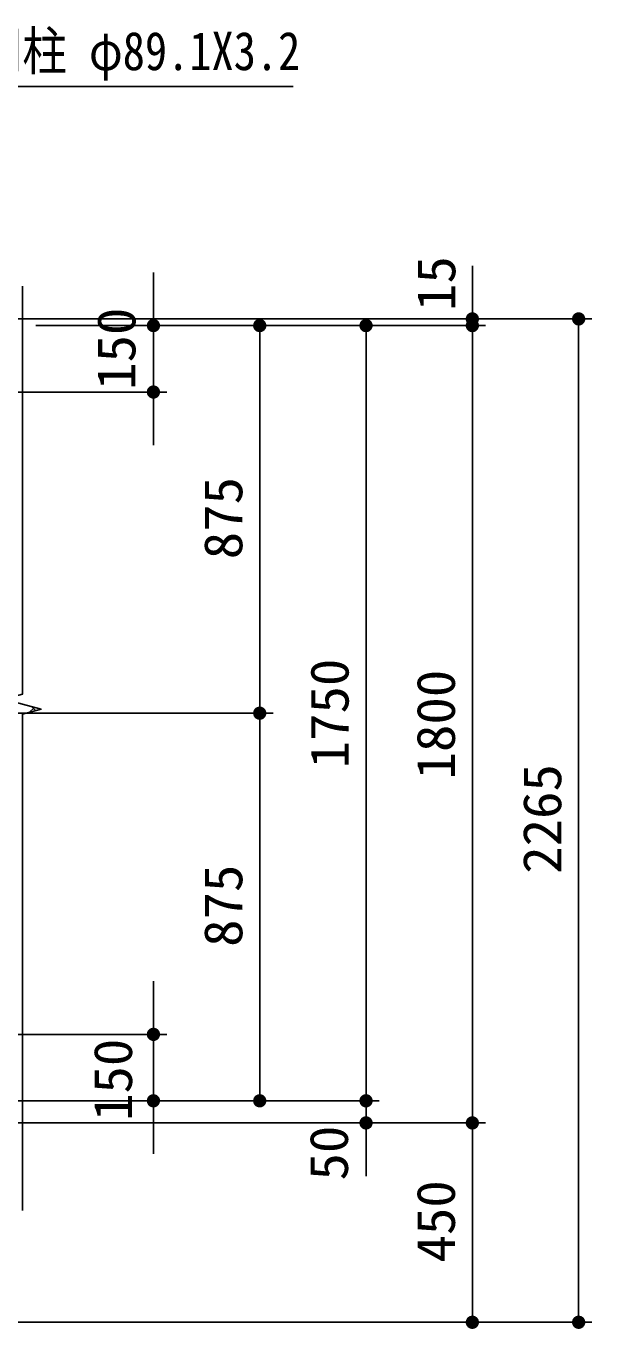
# Model space of a CAD drawing. Units: millimetres, scale not verified. Extents: x -5940 to 5940, y -4200 to 4200.
# Drawn here: x -547 to 730, y -2610 to 331 of the extents above; entities that cross this region are included whole.
import ezdxf
from ezdxf.enums import TextEntityAlignment as Align

# ---------------------------------------------------------------- set-up
doc = ezdxf.new("R2010")
doc.units = ezdxf.units.MM
doc.header["$LTSCALE"] = 20
for name, color, linetype, lineweight in [('0-0_5寸法', 1, 'Continuous', 25), ('0-1_SUNPOU', 1, 'Continuous', 25), ('0-3_2網', 2, 'Continuous', 25), ('0-5_7詳細', 7, 'Continuous', 25), ('0-8_6文字', 7, 'Continuous', 25)]:
    doc.layers.add(name, color=color, linetype=linetype, lineweight=lineweight)
doc.styles.add('ＭＳ ゴシック', font='')
doc.styles.get('ＭＳ ゴシック').set_extended_font_data('MS Gothic')

# ---------------------------------------------------------------- blocks, each defined once
blk = doc.blocks.new('M1')
at = {"layer": '0-1_SUNPOU'}
blk.add_line((-5, 0), (-38.576, 0), dxfattribs=at)
for points in [[(0, 0), (-5, 0), (-4.961, 0.627)], [(0, 0), (-4.961, -0.627), (-5, 0)], [(0, 0), (-4.961, 0.627), (-4.843, 1.243)], [(0, 0), (-4.843, -1.243), (-4.961, -0.627)], [(0, 0), (-4.843, 1.243), (-4.649, 1.841)], [(0, 0), (-4.649, -1.841), (-4.843, -1.243)], [(0, 0), (-4.649, 1.841), (-4.382, 2.409)], [(0, 0), (-4.382, -2.409), (-4.649, -1.841)], [(0, 0), (-4.382, 2.409), (-4.045, 2.939)], [(0, 0), (-4.045, -2.939), (-4.382, -2.409)], [(0, 0), (-4.045, 2.939), (-3.645, 3.423)], [(0, 0), (-3.645, -3.423), (-4.045, -2.939)], [(0, 0), (-3.645, 3.423), (-3.187, 3.853)], [(0, 0), (-3.187, -3.853), (-3.645, -3.423)], [(0, 0), (-3.187, 3.853), (-2.679, 4.222)], [(0, 0), (-2.679, -4.222), (-3.187, -3.853)], [(0, 0), (-2.679, 4.222), (-2.129, 4.524)], [(0, 0), (-2.129, -4.524), (-2.679, -4.222)], [(0, 0), (-2.129, 4.524), (-1.545, 4.755)], [(0, 0), (-1.545, -4.755), (-2.129, -4.524)], [(0, 0), (-1.545, 4.755), (-0.937, 4.911)], [(0, 0), (-0.937, -4.911), (-1.545, -4.755)], [(0, 0), (-0.937, 4.911), (-0.314, 4.99)], [(0, 0), (-0.314, -4.99), (-0.937, -4.911)], [(0, 0), (-0.314, 4.99), (0.314, 4.99)], [(0, 0), (0.314, -4.99), (-0.314, -4.99)], [(0, 0), (0.314, 4.99), (0.937, 4.911)], [(0, 0), (0.937, 4.911), (1.545, 4.755)], [(0, 0), (1.545, 4.755), (2.129, 4.524)], [(0, 0), (2.129, 4.524), (2.679, 4.222)], [(0, 0), (2.679, 4.222), (3.187, 3.853)], [(0, 0), (3.187, 3.853), (3.645, 3.423)], [(0, 0), (3.645, 3.423), (4.045, 2.939)], [(0, 0), (4.045, 2.939), (4.382, 2.409)], [(0, 0), (4.382, 2.409), (4.649, 1.841)], [(0, 0), (4.649, 1.841), (4.843, 1.243)], [(0, 0), (4.843, 1.243), (4.961, 0.627)], [(0, 0), (4.961, 0.627), (5, 0)], [(0, 0), (0.937, -4.911), (0.314, -4.99)], [(0, 0), (1.545, -4.755), (0.937, -4.911)], [(0, 0), (2.129, -4.524), (1.545, -4.755)], [(0, 0), (2.679, -4.222), (2.129, -4.524)], [(0, 0), (3.187, -3.853), (2.679, -4.222)], [(0, 0), (3.645, -3.423), (3.187, -3.853)], [(0, 0), (4.045, -2.939), (3.645, -3.423)], [(0, 0), (4.382, -2.409), (4.045, -2.939)], [(0, 0), (4.649, -1.841), (4.382, -2.409)], [(0, 0), (4.843, -1.243), (4.649, -1.841)], [(0, 0), (4.961, -0.627), (4.843, -1.243)], [(0, 0), (5, 0), (4.961, -0.627)]]:
    blk.add_solid(points, dxfattribs=at)

msp = doc.modelspace()

# ---------------------------------------------------------------- linework, layer by layer
at = {"layer": '0-0_5寸法'}
for p, q in [((-259.91, -285.13), (-259.91, -225.13)), ((460.09, -270.13), (460.09, -210.13)), ((-930.08, -330.13), (490.09, -330.13)), ((-930.08, -330.13), (730.09, -330.13)), ((-525.56, -345.13), (490.09, -345.13)), ((-525.56, -345.13), (250.09, -345.13)), ((-525.56, -345.13), (10.09, -345.13)), ((-525.56, -345.13), (-229.91, -345.13)), ((-525.56, -345.13), (490.09, -345.13)), ((-259.91, -345.13), (-259.91, -495.13)), ((460.09, -345.13), (460.09, -330.13)), ((-19.91, -405.13), (-19.91, -1160.13)), ((220.09, -405.13), (220.09, -2035.13)), ((460.09, -405.13), (460.09, -2085.13)), ((460.09, -405.13), (460.09, -465.13)), ((700.09, -390.13), (700.09, -2535.13)), ((-929.98, -495.13), (-229.91, -495.13)), ((-259.91, -555.13), (-259.91, -615.13)), ((-902.65, -1220.13), (10.09, -1220.13)), ((-902.65, -1220.13), (10.09, -1220.13)), ((-19.91, -1280.13), (-19.91, -2035.13)), ((-259.91, -1885.13), (-259.91, -1825.13)), ((-929.98, -1945.13), (-229.91, -1945.13)), ((-259.91, -1945.13), (-259.91, -2095.13)), ((220.09, -2035.13), (220.09, -1975.13)), ((-1146.23, -2095.13), (-229.91, -2095.13)), ((-1020.38, -2095.13), (250.09, -2095.13)), ((-1020.38, -2095.13), (250.09, -2095.13)), ((-931.28, -2095.13), (10.09, -2095.13)), ((220.09, -2095.13), (220.09, -2145.13)), ((-725.83, -2145.13), (490.09, -2145.13)), ((-525.56, -2145.13), (490.09, -2145.13)), ((-525.56, -2145.13), (250.09, -2145.13)), ((-259.91, -2155.13), (-259.91, -2215.13)), ((220.09, -2205.13), (220.09, -2265.13)), ((460.09, -2205.13), (460.09, -2535.13)), ((-931.28, -2595.13), (490.09, -2595.13)), ((-931.28, -2595.13), (730.09, -2595.13))]:
    msp.add_line(p, q, dxfattribs=at)
at = {"layer": '0-3_2網'}
for p, q in [((-525.61, -1214.49), (-534.43, -1205.68)), ((-539.33, -1218.17), (-528.44, -1207.28))]:
    msp.add_line(p, q, dxfattribs=at)
at = {"layer": '0-5_7詳細'}
msp.add_lwpolyline([(-555.56, -255.86), (-555.56, -1177.51), (-597.54, -1188.76), (-513.57, -1211.26), (-555.56, -1222.51), (-555.56, -2343.04)], dxfattribs=at)
at = {"layer": '0-8_6文字'}
msp.add_lwpolyline([(55.46, 194.41), (-714.35, 194.41), (-988.46, -619.32)], dxfattribs=at)

# ---------------------------------------------------------------- block references
at = {"layer": '0-0_5寸法', "xscale": 3, "yscale": 3}
for p, rotation in [((-259.91, -345.13), 270), ((460.09, -330.13), 270), ((700.09, -330.13), 90), ((-19.91, -345.13), 90), ((220.09, -345.13), 90), ((460.09, -345.13), 90), ((460.09, -345.13), 90), ((-259.91, -495.13), 90), ((-19.91, -1220.13), 270), ((-19.91, -1220.13), 90), ((-259.91, -1945.13), 270), ((-19.91, -2095.13), 270), ((220.09, -2095.13), 270), ((220.09, -2095.13), 270), ((460.09, -2145.13), 270), ((-259.91, -2095.13), 90), ((220.09, -2145.13), 90), ((460.09, -2145.13), 90), ((460.09, -2595.13), 270), ((700.09, -2595.13), 270)]:
    msp.add_blockref('M1', p, dxfattribs=dict(at, rotation=rotation))

# ---------------------------------------------------------------- texts
at = {"layer": '0-0_5寸法', "color": 7, "style": 'ＭＳ ゴシック', "width": 1.05}
for s, p in [('15', (447.61, -312.2)), ('150', (-274.53, -490.3)), ('875', (-33.26, -872.63)), ('1750', (206.74, -1344.63)), ('1800', (446.74, -1369.63)), ('2265', (686.74, -1582.63)), ('875', (-33.26, -1747.63)), ('150', (-282.18, -2140.6)), ('50', (205.29, -2275.04)), ('450', (446.74, -2460.13))]:
    msp.add_text(s, height=86.66, rotation=90, dxfattribs=at).set_placement(p, align=Align.BOTTOM_LEFT)
at = {"layer": '0-8_6文字', "style": 'ＭＳ ゴシック', "width": 0.85}
msp.add_text('門柱 φ89.1X3.2', height=86.66, dxfattribs=at).set_placement((-656.46, 205.49), align=Align.BOTTOM_LEFT)

doc.saveas('drawing.dxf')
